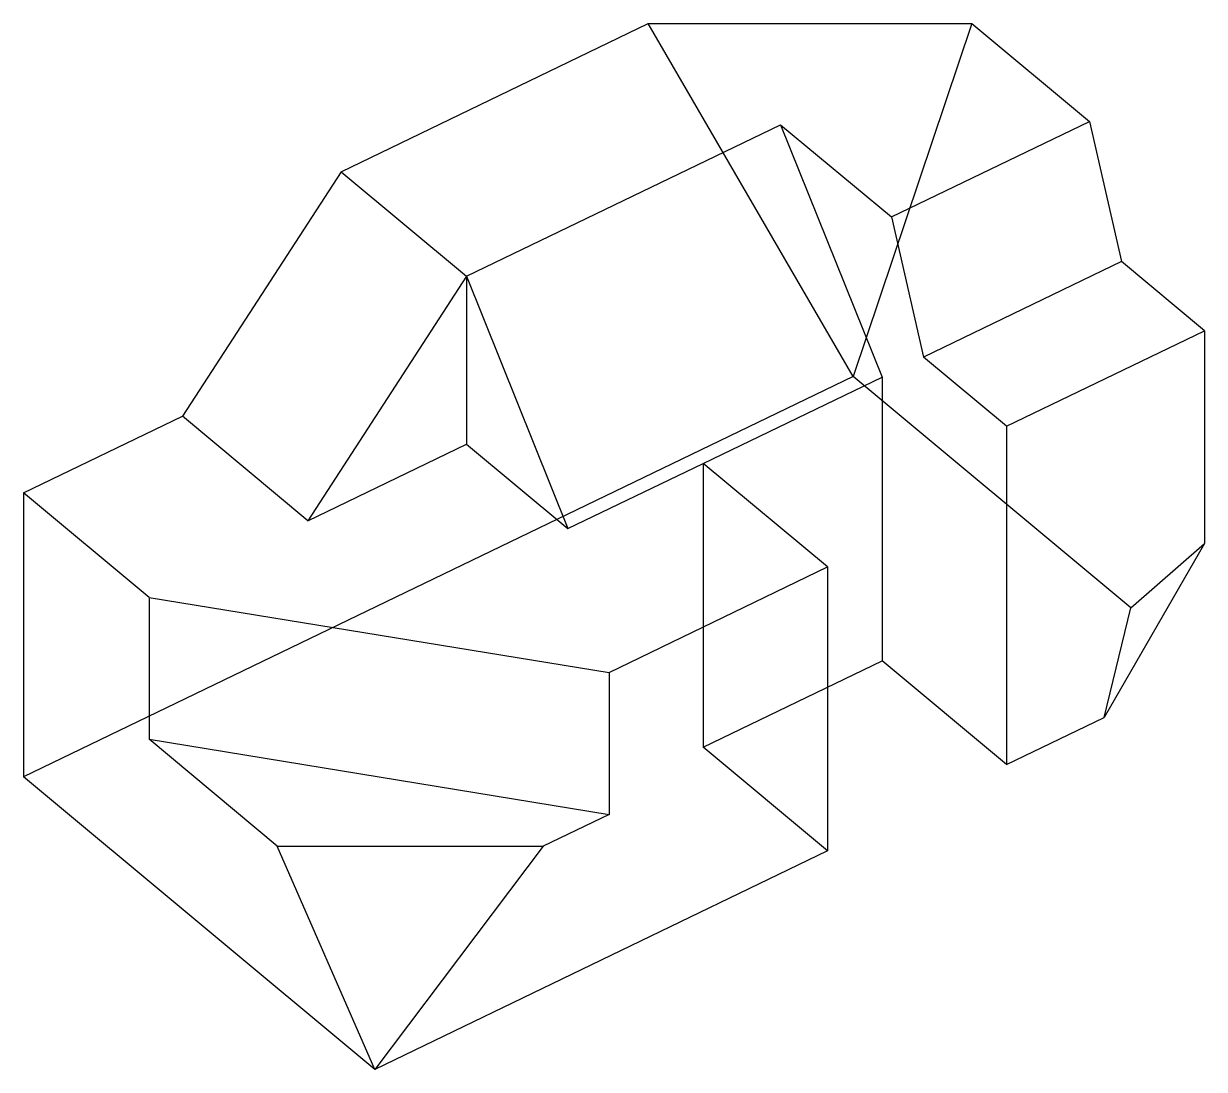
# Model space of a CAD drawing. Extents: x 150 to 313, y 95 to 240.
import ezdxf

# ---------------------------------------------------------------- set-up
doc = ezdxf.new("R2010")
doc.units = 0
doc.layers.get('0').update_dxf_attribs({"linetype": 'CONTINUOUS'})

msp = doc.modelspace()

# ---------------------------------------------------------------- linework, layer by layer
at = {"color": 7}
for p, q in [((193.878007, 218.992824), (236.404501, 239.507339)), ((236.404501, 239.507339), (281.260205, 239.507339)), ((264.806584, 190.64186), (236.404501, 239.507339)), ((281.260205, 239.507339), (264.806584, 190.64186)), ((281.260205, 239.507339), (297.528563, 225.960621)), ((270.110212, 212.734179), (297.528563, 225.960621)), ((297.528563, 225.960621), (301.965867, 206.552818)), ((211.25352, 204.524172), (254.763747, 225.513235)), ((254.763747, 225.513235), (270.110212, 212.734179)), ((254.763747, 225.513235), (268.807301, 190.569329)), ((193.878007, 218.992824), (171.890553, 185.136423)), ((193.878007, 218.992824), (211.25352, 204.524172)), ((270.110212, 212.734179), (274.547517, 193.326377)), ((301.965867, 206.552818), (274.547517, 193.326377)), ((313.457322, 196.983843), (301.965867, 206.552818)), ((211.25352, 204.524172), (189.266067, 170.667772)), ((211.25352, 204.524172), (211.25352, 181.274382)), ((211.25352, 204.524172), (225.297074, 169.580266)), ((286.038972, 183.757402), (313.457322, 196.983843)), ((313.457322, 196.983843), (313.457322, 167.513447)), ((286.038972, 183.757402), (274.547517, 193.326377)), ((264.806584, 190.64186), (149.9031, 135.213135)), ((244.032147, 178.617949), (268.807301, 190.569329)), ((303.258448, 158.622858), (264.806584, 190.64186)), ((268.807301, 190.569329), (268.807301, 151.252651)), ((149.9031, 174.529813), (171.890553, 185.136423)), ((189.266067, 170.667772), (171.890553, 185.136423)), ((286.038972, 183.757402), (286.038972, 136.903778)), ((189.266067, 170.667772), (211.25352, 181.274382)), ((211.25352, 181.274382), (225.297074, 169.580266)), ((225.297074, 169.580266), (244.032147, 178.617949)), ((261.263818, 164.269075), (244.032147, 178.617949)), ((244.032147, 178.617949), (244.032147, 139.301271)), ((167.278614, 160.061161), (149.9031, 174.529813)), ((149.9031, 174.529813), (149.9031, 135.213135)), ((313.457322, 167.513447), (299.573174, 143.432592)), ((303.258448, 158.622858), (313.457322, 167.513447)), ((230.993873, 149.667043), (261.263818, 164.269075)), ((261.263818, 164.269075), (261.263818, 124.952398)), ((167.278614, 160.061161), (230.993873, 149.667043)), ((167.278614, 160.061161), (167.278614, 140.402822)), ((299.573174, 143.432592), (303.258448, 158.622858)), ((244.032147, 139.301271), (268.807301, 151.252651)), ((286.038972, 136.903778), (268.807301, 151.252651)), ((230.993873, 149.667043), (230.993873, 130.008704)), ((286.038972, 136.903778), (299.573174, 143.432592)), ((167.278614, 140.402822), (230.993873, 130.008704)), ((185.041113, 125.611927), (167.278614, 140.402822)), ((261.263818, 124.952398), (244.032147, 139.301271)), ((198.553838, 94.701494), (149.9031, 135.213135)), ((230.993873, 130.008704), (221.879375, 125.611927)), ((185.041113, 125.611927), (221.879375, 125.611927)), ((198.553838, 94.701494), (185.041113, 125.611927)), ((221.879375, 125.611927), (198.553838, 94.701494)), ((261.263818, 124.952398), (198.553838, 94.701494))]:
    msp.add_line(p, q, dxfattribs=at)

doc.saveas('drawing.dxf')
